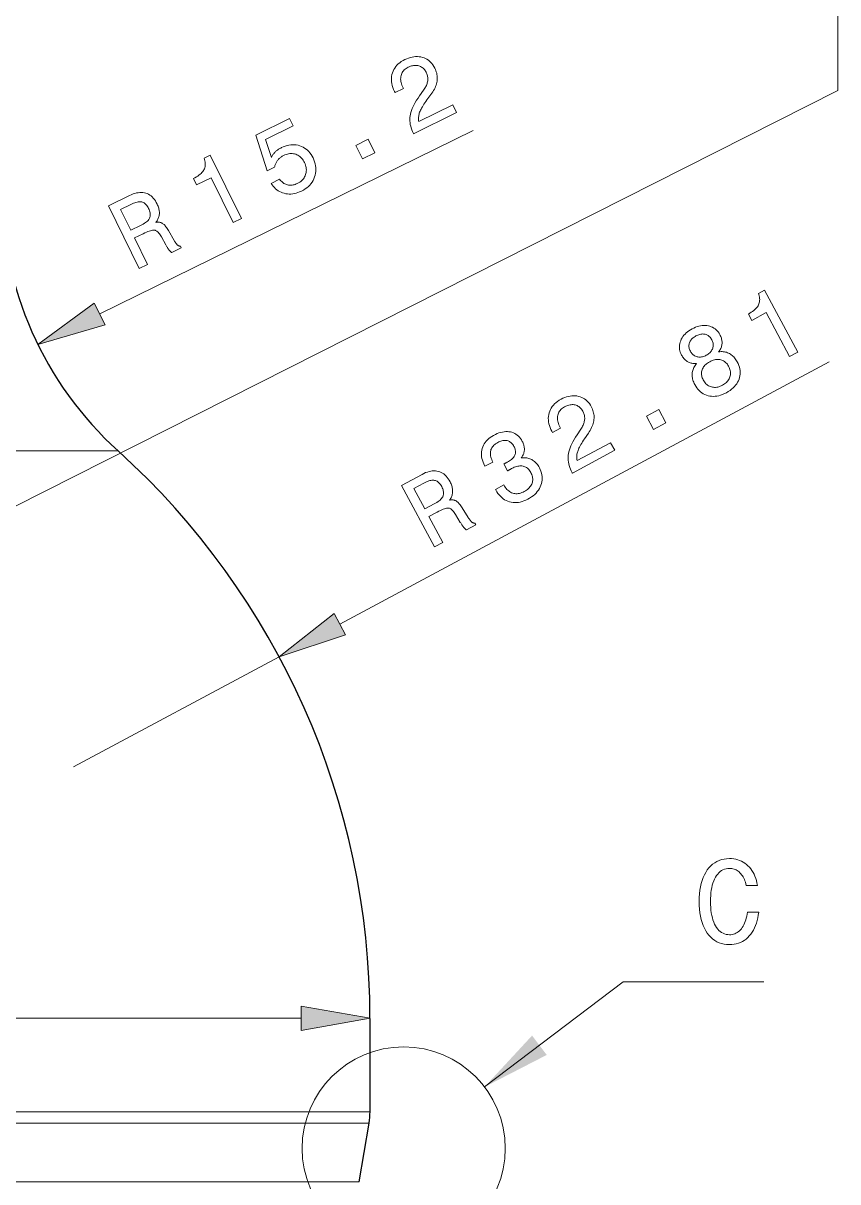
# Model space of a CAD drawing. Extents: x 0 to 594, y 0 to 521.
# Drawn here: x 148.4 to 183.33, y 270.99 to 320.66 of the extents above; entities that cross this region are included whole.
import ezdxf

# ---------------------------------------------------------------- set-up
doc = ezdxf.new("R2010")
doc.units = 0

msp = doc.modelspace()

# ---------------------------------------------------------------- linework, layer by layer
at = {"color": 7, "lineweight": 13, "ltscale": 0.446069}
msp.add_line((151.677, 308.196), (167.691, 316.064), dxfattribs=at)
at = {"color": 7, "lineweight": 13}
for p, q in [((161.976, 294.897), (182.951, 306.145)), ((149.569, 302.324), (105.065, 302.324)), ((97.222, 278.002), (160.313, 278.002)), ((159.044, 273.996), (94.268, 273.996)), ((159.008, 273.503), (94.308, 273.503)), ((158.641, 270.988), (94.727, 270.988))]:
    msp.add_line(p, q, dxfattribs=at)
at = {"color": 7, "lineweight": 13, "ltscale": 0.07254}
msp.add_line((152.47, 302.324), (149.569, 302.324), dxfattribs=at)
at = {"color": 7, "lineweight": 13, "ltscale": 0.25}
msp.add_line((150.56, 288.775), (159.372, 293.501), dxfattribs=at)
at = {"color": 7, "lineweight": 30, "ltscale": 0.1}
msp.add_line((163.268, 273.996), (163.268, 277.996), dxfattribs=at)
at = {"color": 7, "lineweight": 13, "ltscale": 0.105585}
msp.add_line((163.268, 273.996), (159.044, 273.996), dxfattribs=at)
at = {"color": 7, "lineweight": 13, "ltscale": 0.10546}
msp.add_line((163.227, 273.503), (159.008, 273.503), dxfattribs=at)
at = {"color": 7, "lineweight": 30, "ltscale": 0.063738}
msp.add_line((162.808, 270.988), (163.227, 273.503), dxfattribs=at)
at = {"color": 7, "lineweight": 13, "ltscale": 0.104179}
msp.add_line((162.808, 270.988), (158.641, 270.988), dxfattribs=at)
at = {"color": 7, "lineweight": 13}
for points in [[(136.237, 293.984), (183.328, 317.772), (183.328, 351.744)], [(168.18, 275.057), (174.118, 279.568), (180.15, 279.568)]]:
    msp.add_lwpolyline(points, dxfattribs=at)
for points in [[(165.135, 315.923), (165.129, 315.934), (165.093, 316.013), (165.061, 316.092), (165.034, 316.17), (165.013, 316.247), (164.996, 316.323), (164.984, 316.398), (164.977, 316.473), (164.976, 316.547), (164.979, 316.62), (164.987, 316.692), (165.001, 316.765), (165.021, 316.841), (165.047, 316.92), (165.078, 317.002), (165.116, 317.086), (165.16, 317.174), (165.21, 317.264), (165.266, 317.357), (165.328, 317.453), (165.396, 317.552), (165.564, 317.789), (165.593, 317.832), (165.619, 317.873), (165.643, 317.915), (165.665, 317.955), (165.684, 317.995), (165.7, 318.035), (165.714, 318.074), (165.726, 318.112), (165.735, 318.15), (165.741, 318.188), (165.746, 318.225), (165.747, 318.262), (165.747, 318.299), (165.744, 318.336), (165.738, 318.374), (165.73, 318.411), (165.72, 318.448), (165.708, 318.486), (165.693, 318.523), (165.676, 318.561), (165.654, 318.602), (165.629, 318.64), (165.603, 318.675), (165.575, 318.707), (165.544, 318.736), (165.511, 318.762), (165.477, 318.784), (165.44, 318.804), (165.401, 318.82), (165.359, 318.834), (165.317, 318.844), (165.273, 318.85), (165.229, 318.853), (165.185, 318.853), (165.139, 318.848), (165.093, 318.84), (165.047, 318.829), (164.999, 318.814), (164.951, 318.795), (164.902, 318.772), (164.855, 318.747), (164.812, 318.72), (164.772, 318.69), (164.736, 318.658), (164.704, 318.624), (164.676, 318.587), (164.651, 318.548), (164.63, 318.506), (164.613, 318.463), (164.599, 318.417), (164.589, 318.369), (164.583, 318.32), (164.582, 318.27), (164.584, 318.219), (164.59, 318.167), (164.601, 318.114), (164.615, 318.059), (164.634, 318.004), (164.656, 317.947), (164.683, 317.89), (164.699, 317.857), (164.347, 317.685), (164.32, 317.739), (164.281, 317.824), (164.249, 317.907), (164.224, 317.99), (164.205, 318.071), (164.193, 318.151), (164.187, 318.229), (164.188, 318.307), (164.196, 318.384), (164.21, 318.459), (164.231, 318.533), (164.257, 318.605), (164.29, 318.674), (164.329, 318.739), (164.374, 318.801), (164.424, 318.86), (164.48, 318.915), (164.543, 318.967), (164.611, 319.016), (164.685, 319.062), (164.765, 319.104), (164.844, 319.14), (164.922, 319.171), (164.999, 319.195), (165.076, 319.213), (165.151, 319.226), (165.226, 319.232), (165.3, 319.233), (165.373, 319.227), (165.445, 319.216), (165.516, 319.199), (165.585, 319.176), (165.65, 319.148), (165.712, 319.115), (165.771, 319.077), (165.826, 319.033), (165.877, 318.984), (165.925, 318.931), (165.969, 318.872), (166.009, 318.807), (166.046, 318.738), (166.072, 318.683), (166.094, 318.627), (166.112, 318.571), (166.127, 318.515), (166.139, 318.46), (166.147, 318.404), (166.151, 318.348), (166.151, 318.292), (166.149, 318.236), (166.142, 318.18), (166.132, 318.124), (166.119, 318.068), (166.101, 318.011), (166.081, 317.954), (166.056, 317.896), (166.028, 317.838), (165.997, 317.78), (165.962, 317.721), (165.923, 317.662), (165.881, 317.602), (165.711, 317.375), (165.664, 317.311), (165.621, 317.249), (165.581, 317.19), (165.545, 317.133), (165.512, 317.078), (165.482, 317.026), (165.455, 316.977), (165.432, 316.929), (165.412, 316.885), (165.396, 316.842), (165.382, 316.801), (165.371, 316.761), (165.362, 316.72), (165.355, 316.68), (165.35, 316.641), (165.347, 316.601), (165.347, 316.562), (165.349, 316.523), (165.353, 316.484), (165.359, 316.446), (166.82, 317.164), (166.984, 316.831)], [(159.034, 313.796), (159.394, 313.973), (159.421, 313.936), (159.45, 313.901), (159.481, 313.87), (159.512, 313.841), (159.545, 313.815), (159.58, 313.793), (159.615, 313.773), (159.652, 313.756), (159.69, 313.742), (159.73, 313.731), (159.77, 313.723), (159.811, 313.718), (159.852, 313.716), (159.894, 313.717), (159.936, 313.722), (159.979, 313.729), (160.021, 313.74), (160.065, 313.754), (160.108, 313.771), (160.152, 313.791), (160.205, 313.819), (160.253, 313.849), (160.298, 313.881), (160.339, 313.916), (160.376, 313.952), (160.41, 313.991), (160.44, 314.033), (160.466, 314.076), (160.488, 314.122), (160.507, 314.17), (160.521, 314.219), (160.532, 314.269), (160.537, 314.319), (160.539, 314.37), (160.536, 314.421), (160.529, 314.473), (160.518, 314.525), (160.503, 314.577), (160.483, 314.631), (160.458, 314.684), (160.43, 314.737), (160.4, 314.786), (160.368, 314.831), (160.333, 314.873), (160.297, 314.91), (160.258, 314.944), (160.217, 314.974), (160.174, 315), (160.128, 315.023), (160.081, 315.041), (160.032, 315.056), (159.983, 315.066), (159.932, 315.071), (159.882, 315.073), (159.83, 315.07), (159.778, 315.062), (159.726, 315.05), (159.672, 315.034), (159.618, 315.014), (159.564, 314.989), (159.533, 314.973), (159.503, 314.956), (159.475, 314.938), (159.448, 314.92), (159.421, 314.9), (159.396, 314.879), (159.372, 314.857), (159.35, 314.834), (159.328, 314.811), (159.308, 314.786), (159.289, 314.76), (159.271, 314.734), (159.254, 314.706), (159.239, 314.678), (159.225, 314.649), (159.212, 314.619), (159.2, 314.588), (159.19, 314.556), (159.181, 314.523), (159.173, 314.489), (158.864, 314.338), (158.375, 315.869), (159.813, 316.575), (159.97, 316.257), (158.791, 315.678), (159.039, 314.9), (159.05, 314.927), (159.063, 314.952), (159.077, 314.978), (159.092, 315.003), (159.107, 315.027), (159.124, 315.051), (159.142, 315.074), (159.162, 315.097), (159.182, 315.12), (159.203, 315.142), (159.226, 315.164), (159.249, 315.184), (159.273, 315.204), (159.298, 315.224), (159.324, 315.243), (159.351, 315.261), (159.379, 315.279), (159.408, 315.296), (159.438, 315.312), (159.468, 315.327), (159.551, 315.365), (159.632, 315.396), (159.713, 315.42), (159.793, 315.438), (159.872, 315.45), (159.951, 315.454), (160.028, 315.453), (160.105, 315.445), (160.181, 315.43), (160.256, 315.409), (160.329, 315.382), (160.398, 315.349), (160.464, 315.311), (160.526, 315.267), (160.585, 315.218), (160.64, 315.163), (160.692, 315.103), (160.74, 315.037), (160.785, 314.965), (160.826, 314.888), (160.864, 314.803), (160.895, 314.72), (160.919, 314.636), (160.937, 314.554), (160.947, 314.471), (160.951, 314.39), (160.947, 314.309), (160.937, 314.229), (160.92, 314.149), (160.895, 314.07), (160.865, 313.992), (160.828, 313.919), (160.786, 313.849), (160.738, 313.783), (160.684, 313.721), (160.624, 313.662), (160.559, 313.607), (160.488, 313.556), (160.41, 313.508), (160.327, 313.464), (160.252, 313.429), (160.176, 313.4), (160.101, 313.377), (160.027, 313.359), (159.953, 313.347), (159.88, 313.34), (159.807, 313.339), (159.734, 313.343), (159.662, 313.353), (159.591, 313.369), (159.521, 313.389), (159.455, 313.415), (159.391, 313.446), (159.331, 313.481), (159.274, 313.521), (159.219, 313.567), (159.168, 313.617), (159.121, 313.672), (159.076, 313.732)], [(162.942, 314.845), (162.658, 315.422), (163.194, 315.685), (163.477, 315.108)], [(157.4, 312.122), (156.459, 314.037), (155.831, 313.728), (155.696, 314.002), (155.762, 314.038), (155.824, 314.074), (155.881, 314.111), (155.933, 314.148), (155.981, 314.185), (156.024, 314.224), (156.062, 314.263), (156.095, 314.302), (156.124, 314.342), (156.148, 314.383), (156.168, 314.425), (156.183, 314.468), (156.194, 314.513), (156.202, 314.56), (156.205, 314.608), (156.203, 314.658), (156.198, 314.71), (156.189, 314.763), (156.175, 314.818), (156.157, 314.875), (156.421, 315.004), (157.752, 312.295)], [(153.375, 310.144), (152.054, 312.833), (152.952, 313.274), (153.031, 313.311), (153.108, 313.341), (153.182, 313.366), (153.255, 313.384), (153.326, 313.397), (153.396, 313.405), (153.463, 313.406), (153.529, 313.402), (153.592, 313.392), (153.654, 313.376), (153.714, 313.355), (153.771, 313.327), (153.826, 313.295), (153.878, 313.256), (153.928, 313.212), (153.976, 313.163), (154.021, 313.107), (154.064, 313.046), (154.104, 312.98), (154.142, 312.908), (154.163, 312.864), (154.181, 312.82), (154.197, 312.777), (154.21, 312.735), (154.22, 312.692), (154.229, 312.651), (154.234, 312.61), (154.238, 312.569), (154.238, 312.529), (154.237, 312.489), (154.233, 312.45), (154.226, 312.411), (154.217, 312.373), (154.206, 312.336), (154.192, 312.299), (154.176, 312.263), (154.157, 312.227), (154.136, 312.192), (154.112, 312.158), (154.086, 312.124), (154.12, 312.128), (154.152, 312.131), (154.183, 312.132), (154.213, 312.13), (154.242, 312.127), (154.27, 312.122), (154.296, 312.115), (154.322, 312.106), (154.346, 312.096), (154.369, 312.083), (154.392, 312.068), (154.415, 312.049), (154.439, 312.027), (154.464, 312.001), (154.489, 311.972), (154.515, 311.939), (154.541, 311.903), (154.567, 311.864), (154.594, 311.821), (154.622, 311.774), (154.865, 311.351), (154.881, 311.324), (154.896, 311.299), (154.911, 311.276), (154.925, 311.255), (154.939, 311.235), (154.953, 311.216), (154.966, 311.2), (154.979, 311.185), (154.991, 311.172), (155.003, 311.16), (155.015, 311.15), (155.028, 311.141), (155.04, 311.133), (155.053, 311.125), (155.066, 311.119), (155.079, 311.114), (155.093, 311.109), (155.107, 311.105), (155.121, 311.103), (155.136, 311.101), (155.172, 311.027), (154.765, 310.827), (154.756, 310.834), (154.746, 310.841), (154.736, 310.85), (154.725, 310.859), (154.715, 310.87), (154.704, 310.881), (154.693, 310.894), (154.681, 310.907), (154.67, 310.921), (154.658, 310.937), (154.646, 310.953), (154.633, 310.971), (154.62, 310.99), (154.606, 311.01), (154.592, 311.031), (154.578, 311.054), (154.563, 311.078), (154.548, 311.104), (154.532, 311.13), (154.516, 311.158), (154.326, 311.497), (154.297, 311.546), (154.269, 311.59), (154.24, 311.63), (154.213, 311.666), (154.185, 311.697), (154.157, 311.724), (154.13, 311.746), (154.103, 311.764), (154.076, 311.777), (154.05, 311.786), (154.021, 311.791), (153.988, 311.791), (153.949, 311.787), (153.906, 311.779), (153.858, 311.766), (153.805, 311.749), (153.747, 311.728), (153.685, 311.702), (153.617, 311.672), (153.545, 311.637), (153.176, 311.456), (153.734, 310.321)], [(153.014, 312.896), (152.575, 312.68), (153.015, 311.785), (153.429, 311.989), (153.49, 312.02), (153.546, 312.051), (153.597, 312.083), (153.643, 312.115), (153.684, 312.147), (153.721, 312.179), (153.753, 312.211), (153.78, 312.244), (153.802, 312.277), (153.819, 312.31), (153.832, 312.343), (153.84, 312.379), (153.846, 312.416), (153.847, 312.454), (153.844, 312.494), (153.838, 312.536), (153.828, 312.579), (153.813, 312.623), (153.795, 312.669), (153.773, 312.717), (153.749, 312.763), (153.724, 312.805), (153.698, 312.843), (153.671, 312.877), (153.642, 312.907), (153.613, 312.933), (153.582, 312.955), (153.55, 312.973), (153.517, 312.988), (153.483, 312.998), (153.447, 313.005), (153.408, 313.008), (153.368, 313.007), (153.324, 313.002), (153.279, 312.994), (153.231, 312.982), (153.18, 312.966), (153.127, 312.946), (153.072, 312.923)], [(181.26, 306.374), (180.252, 308.254), (179.635, 307.923), (179.491, 308.193), (179.556, 308.23), (179.616, 308.268), (179.672, 308.307), (179.722, 308.346), (179.769, 308.386), (179.81, 308.425), (179.847, 308.466), (179.879, 308.506), (179.906, 308.547), (179.929, 308.589), (179.947, 308.631), (179.961, 308.675), (179.97, 308.721), (179.976, 308.768), (179.977, 308.816), (179.974, 308.866), (179.967, 308.918), (179.956, 308.971), (179.94, 309.025), (179.921, 309.081), (180.179, 309.22), (181.606, 306.559)], [(151.447, 308.663), (149.025, 306.893), (151.907, 307.728)], [(177.274, 306.068), (177.231, 306.066), (177.189, 306.067), (177.148, 306.069), (177.109, 306.074), (177.07, 306.081), (177.033, 306.089), (176.997, 306.1), (176.962, 306.113), (176.928, 306.128), (176.895, 306.145), (176.863, 306.164), (176.833, 306.186), (176.803, 306.209), (176.775, 306.235), (176.747, 306.263), (176.721, 306.293), (176.696, 306.326), (176.671, 306.36), (176.648, 306.397), (176.626, 306.436), (176.597, 306.497), (176.573, 306.558), (176.555, 306.619), (176.543, 306.68), (176.536, 306.741), (176.535, 306.803), (176.54, 306.865), (176.551, 306.926), (176.568, 306.989), (176.59, 307.051), (176.617, 307.112), (176.65, 307.171), (176.687, 307.227), (176.729, 307.282), (176.776, 307.333), (176.827, 307.383), (176.884, 307.43), (176.945, 307.475), (177.011, 307.518), (177.082, 307.559), (177.155, 307.595), (177.227, 307.627), (177.299, 307.653), (177.37, 307.674), (177.44, 307.689), (177.509, 307.7), (177.577, 307.705), (177.645, 307.704), (177.711, 307.698), (177.777, 307.687), (177.841, 307.671), (177.901, 307.651), (177.959, 307.625), (178.013, 307.595), (178.063, 307.56), (178.111, 307.521), (178.155, 307.477), (178.195, 307.428), (178.233, 307.374), (178.267, 307.316), (178.287, 307.276), (178.305, 307.236), (178.321, 307.196), (178.334, 307.157), (178.345, 307.118), (178.354, 307.08), (178.36, 307.042), (178.364, 307.004), (178.365, 306.967), (178.364, 306.93), (178.36, 306.894), (178.354, 306.857), (178.346, 306.821), (178.335, 306.785), (178.321, 306.75), (178.305, 306.714), (178.287, 306.679), (178.266, 306.644), (178.243, 306.609), (178.217, 306.574), (178.269, 306.58), (178.319, 306.582), (178.369, 306.582), (178.417, 306.579), (178.464, 306.573), (178.509, 306.564), (178.554, 306.552), (178.597, 306.537), (178.639, 306.52), (178.68, 306.499), (178.719, 306.476), (178.757, 306.45), (178.794, 306.421), (178.83, 306.39), (178.864, 306.356), (178.896, 306.319), (178.927, 306.279), (178.957, 306.237), (178.986, 306.192), (179.013, 306.144), (179.05, 306.068), (179.081, 305.993), (179.105, 305.918), (179.123, 305.843), (179.135, 305.769), (179.139, 305.695), (179.137, 305.622), (179.129, 305.549), (179.114, 305.477), (179.092, 305.405), (179.064, 305.334), (179.031, 305.267), (178.991, 305.202), (178.946, 305.139), (178.894, 305.08), (178.837, 305.023), (178.774, 304.969), (178.705, 304.917), (178.63, 304.868), (178.549, 304.822), (178.466, 304.78), (178.384, 304.745), (178.303, 304.716), (178.223, 304.694), (178.144, 304.678), (178.066, 304.668), (177.989, 304.665), (177.913, 304.668), (177.839, 304.677), (177.765, 304.693), (177.693, 304.715), (177.624, 304.742), (177.559, 304.776), (177.497, 304.815), (177.439, 304.859), (177.383, 304.91), (177.331, 304.966), (177.282, 305.028), (177.236, 305.096), (177.194, 305.169), (177.169, 305.218), (177.147, 305.266), (177.128, 305.315), (177.113, 305.362), (177.1, 305.41), (177.09, 305.457), (177.084, 305.504), (177.08, 305.55), (177.079, 305.597), (177.082, 305.642), (177.087, 305.688), (177.096, 305.733), (177.108, 305.777), (177.122, 305.82), (177.14, 305.863), (177.16, 305.905), (177.184, 305.947), (177.211, 305.988), (177.241, 306.028)], [(177.005, 306.601), (177.026, 306.564), (177.049, 306.531), (177.073, 306.5), (177.1, 306.472), (177.128, 306.447), (177.157, 306.424), (177.189, 306.405), (177.222, 306.388), (177.257, 306.374), (177.293, 306.363), (177.331, 306.355), (177.369, 306.351), (177.408, 306.349), (177.446, 306.351), (177.486, 306.355), (177.526, 306.363), (177.566, 306.375), (177.606, 306.389), (177.647, 306.406), (177.689, 306.427), (177.729, 306.45), (177.767, 306.475), (177.801, 306.501), (177.833, 306.528), (177.862, 306.557), (177.888, 306.587), (177.911, 306.619), (177.931, 306.652), (177.948, 306.686), (177.962, 306.722), (177.973, 306.759), (177.981, 306.795), (177.986, 306.832), (177.987, 306.869), (177.985, 306.906), (177.979, 306.944), (177.97, 306.981), (177.958, 307.019), (177.943, 307.056), (177.924, 307.094), (177.903, 307.131), (177.88, 307.164), (177.856, 307.195), (177.83, 307.222), (177.803, 307.247), (177.774, 307.269), (177.743, 307.288), (177.711, 307.304), (177.677, 307.316), (177.642, 307.327), (177.605, 307.334), (177.568, 307.337), (177.53, 307.338), (177.491, 307.336), (177.452, 307.33), (177.412, 307.321), (177.371, 307.309), (177.33, 307.294), (177.288, 307.275), (177.245, 307.254), (177.204, 307.23), (177.166, 307.206), (177.13, 307.18), (177.098, 307.153), (177.069, 307.124), (177.043, 307.095), (177.019, 307.064), (176.999, 307.032), (176.982, 306.999), (176.967, 306.965), (176.956, 306.93), (176.948, 306.895), (176.944, 306.859), (176.942, 306.823), (176.944, 306.787), (176.95, 306.75), (176.959, 306.713), (176.971, 306.676), (176.986, 306.639)], [(177.556, 305.373), (177.582, 305.326), (177.611, 305.283), (177.642, 305.244), (177.674, 305.208), (177.708, 305.176), (177.744, 305.147), (177.782, 305.122), (177.821, 305.101), (177.863, 305.083), (177.906, 305.069), (177.951, 305.059), (177.996, 305.052), (178.042, 305.049), (178.088, 305.051), (178.135, 305.056), (178.182, 305.065), (178.23, 305.078), (178.279, 305.096), (178.328, 305.117), (178.378, 305.141), (178.427, 305.169), (178.472, 305.199), (178.513, 305.23), (178.551, 305.263), (178.585, 305.298), (178.616, 305.334), (178.643, 305.372), (178.666, 305.411), (178.685, 305.453), (178.701, 305.495), (178.714, 305.539), (178.722, 305.584), (178.726, 305.629), (178.726, 305.674), (178.722, 305.72), (178.714, 305.766), (178.702, 305.813), (178.686, 305.86), (178.666, 305.907), (178.643, 305.955), (178.617, 305.999), (178.591, 306.039), (178.562, 306.075), (178.531, 306.108), (178.498, 306.137), (178.464, 306.163), (178.427, 306.186), (178.389, 306.205), (178.349, 306.221), (178.307, 306.234), (178.263, 306.242), (178.219, 306.247), (178.174, 306.248), (178.128, 306.246), (178.082, 306.239), (178.034, 306.229), (177.986, 306.215), (177.937, 306.197), (177.888, 306.176), (177.837, 306.15), (177.788, 306.122), (177.743, 306.093), (177.702, 306.062), (177.663, 306.03), (177.629, 305.996), (177.598, 305.961), (177.571, 305.925), (177.547, 305.887), (177.526, 305.847), (177.51, 305.806), (177.497, 305.764), (177.488, 305.722), (177.483, 305.679), (177.481, 305.637), (177.484, 305.593), (177.49, 305.55), (177.501, 305.506), (177.515, 305.462), (177.533, 305.417)], [(171.945, 301.378), (171.939, 301.389), (171.899, 301.467), (171.865, 301.545), (171.835, 301.621), (171.811, 301.698), (171.791, 301.773), (171.777, 301.848), (171.768, 301.922), (171.763, 301.996), (171.764, 302.069), (171.77, 302.142), (171.781, 302.215), (171.798, 302.292), (171.821, 302.372), (171.85, 302.454), (171.885, 302.54), (171.925, 302.629), (171.972, 302.721), (172.025, 302.816), (172.083, 302.914), (172.148, 303.015), (172.307, 303.259), (172.334, 303.302), (172.359, 303.345), (172.382, 303.387), (172.402, 303.428), (172.42, 303.469), (172.435, 303.509), (172.447, 303.549), (172.457, 303.587), (172.465, 303.626), (172.47, 303.663), (172.473, 303.7), (172.473, 303.738), (172.471, 303.775), (172.467, 303.812), (172.46, 303.849), (172.451, 303.886), (172.44, 303.923), (172.426, 303.96), (172.41, 303.997), (172.391, 304.034), (172.368, 304.074), (172.342, 304.111), (172.315, 304.145), (172.285, 304.176), (172.253, 304.204), (172.22, 304.229), (172.184, 304.25), (172.147, 304.268), (172.107, 304.283), (172.065, 304.295), (172.022, 304.304), (171.979, 304.309), (171.935, 304.31), (171.89, 304.308), (171.845, 304.302), (171.799, 304.292), (171.753, 304.279), (171.706, 304.262), (171.659, 304.242), (171.611, 304.218), (171.565, 304.191), (171.522, 304.162), (171.484, 304.131), (171.449, 304.097), (171.418, 304.062), (171.391, 304.024), (171.368, 303.984), (171.348, 303.942), (171.332, 303.898), (171.32, 303.852), (171.312, 303.803), (171.308, 303.754), (171.308, 303.704), (171.312, 303.654), (171.321, 303.602), (171.333, 303.549), (171.349, 303.495), (171.37, 303.44), (171.394, 303.384), (171.423, 303.328), (171.44, 303.296), (171.094, 303.111), (171.065, 303.165), (171.024, 303.248), (170.989, 303.33), (170.961, 303.411), (170.939, 303.492), (170.924, 303.571), (170.916, 303.65), (170.914, 303.727), (170.919, 303.804), (170.93, 303.88), (170.948, 303.954), (170.972, 304.027), (171.003, 304.097), (171.039, 304.164), (171.081, 304.227), (171.13, 304.288), (171.184, 304.345), (171.245, 304.4), (171.311, 304.451), (171.383, 304.499), (171.462, 304.545), (171.539, 304.583), (171.616, 304.616), (171.693, 304.643), (171.769, 304.664), (171.844, 304.679), (171.918, 304.689), (171.992, 304.692), (172.065, 304.689), (172.137, 304.68), (172.209, 304.665), (172.279, 304.645), (172.345, 304.62), (172.408, 304.589), (172.468, 304.552), (172.524, 304.511), (172.577, 304.464), (172.627, 304.412), (172.673, 304.355), (172.716, 304.292), (172.755, 304.224), (172.783, 304.169), (172.807, 304.115), (172.827, 304.06), (172.844, 304.004), (172.858, 303.949), (172.867, 303.894), (172.874, 303.838), (172.876, 303.782), (172.875, 303.726), (172.871, 303.67), (172.863, 303.614), (172.851, 303.557), (172.836, 303.499), (172.817, 303.441), (172.795, 303.383), (172.769, 303.324), (172.74, 303.264), (172.707, 303.204), (172.671, 303.144), (172.631, 303.083), (172.468, 302.85), (172.424, 302.784), (172.383, 302.721), (172.346, 302.66), (172.311, 302.602), (172.28, 302.546), (172.252, 302.493), (172.227, 302.443), (172.206, 302.395), (172.188, 302.349), (172.173, 302.306), (172.161, 302.265), (172.151, 302.224), (172.143, 302.183), (172.137, 302.143), (172.134, 302.103), (172.133, 302.064), (172.134, 302.024), (172.137, 301.986), (172.142, 301.947), (172.15, 301.909), (173.584, 302.678), (173.76, 302.351)], [(175.428, 303.246), (175.124, 303.813), (175.65, 304.095), (175.954, 303.528)], [(168.65, 300.678), (169.001, 300.866), (169.033, 300.813), (169.066, 300.764), (169.101, 300.719), (169.137, 300.678), (169.175, 300.641), (169.214, 300.608), (169.255, 300.579), (169.297, 300.554), (169.341, 300.533), (169.386, 300.517), (169.433, 300.504), (169.48, 300.496), (169.527, 300.492), (169.576, 300.492), (169.625, 300.497), (169.675, 300.506), (169.726, 300.519), (169.777, 300.537), (169.829, 300.559), (169.882, 300.585), (169.932, 300.614), (169.979, 300.644), (170.021, 300.676), (170.06, 300.709), (170.096, 300.745), (170.127, 300.781), (170.155, 300.82), (170.18, 300.859), (170.2, 300.901), (170.217, 300.944), (170.23, 300.988), (170.239, 301.033), (170.243, 301.078), (170.244, 301.124), (170.24, 301.17), (170.233, 301.216), (170.221, 301.263), (170.205, 301.311), (170.185, 301.359), (170.161, 301.407), (170.136, 301.449), (170.11, 301.488), (170.081, 301.524), (170.051, 301.556), (170.019, 301.584), (169.985, 301.609), (169.948, 301.63), (169.91, 301.648), (169.87, 301.662), (169.829, 301.672), (169.785, 301.679), (169.741, 301.683), (169.695, 301.682), (169.649, 301.678), (169.601, 301.67), (169.553, 301.658), (169.503, 301.642), (169.452, 301.623), (169.4, 301.6), (169.347, 301.573), (169.34, 301.569), (169.332, 301.565), (169.325, 301.561), (169.317, 301.557), (169.309, 301.552), (169.302, 301.548), (169.294, 301.544), (169.286, 301.539), (169.278, 301.534), (169.27, 301.53), (169.262, 301.525), (169.253, 301.519), (169.244, 301.514), (169.234, 301.508), (169.224, 301.502), (169.213, 301.495), (169.202, 301.489), (169.19, 301.481), (169.178, 301.474), (169.165, 301.466), (169.005, 301.765), (169.013, 301.769), (169.021, 301.773), (169.03, 301.777), (169.038, 301.781), (169.046, 301.785), (169.054, 301.789), (169.061, 301.793), (169.069, 301.797), (169.077, 301.801), (169.084, 301.804), (169.092, 301.808), (169.099, 301.812), (169.106, 301.816), (169.114, 301.819), (169.121, 301.823), (169.127, 301.826), (169.134, 301.83), (169.141, 301.833), (169.147, 301.837), (169.154, 301.84), (169.203, 301.868), (169.249, 301.897), (169.291, 301.926), (169.329, 301.955), (169.363, 301.985), (169.394, 302.016), (169.421, 302.048), (169.444, 302.08), (169.464, 302.112), (169.479, 302.145), (169.491, 302.179), (169.5, 302.214), (169.505, 302.25), (169.506, 302.286), (169.503, 302.323), (169.497, 302.361), (169.488, 302.4), (169.474, 302.439), (169.457, 302.48), (169.437, 302.521), (169.415, 302.56), (169.391, 302.595), (169.366, 302.627), (169.34, 302.656), (169.312, 302.682), (169.283, 302.705), (169.252, 302.725), (169.22, 302.741), (169.187, 302.755), (169.152, 302.765), (169.116, 302.772), (169.079, 302.776), (169.041, 302.776), (169.002, 302.774), (168.962, 302.768), (168.922, 302.758), (168.88, 302.746), (168.837, 302.73), (168.794, 302.711), (168.749, 302.688), (168.701, 302.66), (168.656, 302.631), (168.616, 302.6), (168.579, 302.567), (168.546, 302.533), (168.518, 302.497), (168.493, 302.46), (168.472, 302.421), (168.455, 302.381), (168.442, 302.339), (168.434, 302.296), (168.429, 302.251), (168.428, 302.206), (168.431, 302.158), (168.439, 302.11), (168.45, 302.06), (168.466, 302.009), (168.485, 301.957), (168.509, 301.904), (168.537, 301.849), (168.198, 301.668), (168.184, 301.694), (168.146, 301.771), (168.114, 301.848), (168.087, 301.923), (168.068, 301.999), (168.054, 302.073), (168.046, 302.146), (168.045, 302.219), (168.05, 302.291), (168.061, 302.363), (168.078, 302.434), (168.102, 302.502), (168.131, 302.568), (168.165, 302.631), (168.205, 302.691), (168.251, 302.748), (168.302, 302.803), (168.359, 302.854), (168.421, 302.902), (168.49, 302.948), (168.563, 302.99), (168.644, 303.031), (168.722, 303.066), (168.799, 303.095), (168.874, 303.118), (168.948, 303.136), (169.02, 303.148), (169.09, 303.155), (169.159, 303.155), (169.226, 303.15), (169.292, 303.139), (169.355, 303.123), (169.416, 303.101), (169.473, 303.074), (169.528, 303.042), (169.58, 303.004), (169.629, 302.961), (169.675, 302.913), (169.718, 302.859), (169.758, 302.8), (169.796, 302.735), (169.815, 302.697), (169.832, 302.659), (169.847, 302.621), (169.86, 302.584), (169.87, 302.546), (169.878, 302.509), (169.883, 302.472), (169.887, 302.435), (169.888, 302.399), (169.887, 302.363), (169.883, 302.327), (169.877, 302.291), (169.869, 302.256), (169.859, 302.221), (169.846, 302.187), (169.831, 302.153), (169.813, 302.12), (169.794, 302.087), (169.772, 302.054), (169.747, 302.022), (169.798, 302.028), (169.847, 302.031), (169.896, 302.031), (169.943, 302.029), (169.989, 302.023), (170.034, 302.015), (170.078, 302.004), (170.12, 301.99), (170.162, 301.973), (170.202, 301.953), (170.241, 301.93), (170.279, 301.905), (170.315, 301.877), (170.35, 301.846), (170.384, 301.813), (170.416, 301.777), (170.447, 301.738), (170.476, 301.696), (170.504, 301.652), (170.531, 301.605), (170.568, 301.529), (170.599, 301.453), (170.623, 301.378), (170.64, 301.302), (170.65, 301.227), (170.653, 301.152), (170.65, 301.077), (170.64, 301.003), (170.622, 300.929), (170.599, 300.855), (170.568, 300.782), (170.532, 300.712), (170.49, 300.645), (170.442, 300.581), (170.388, 300.519), (170.329, 300.461), (170.263, 300.405), (170.192, 300.352), (170.114, 300.301), (170.031, 300.253), (169.95, 300.213), (169.869, 300.179), (169.789, 300.152), (169.71, 300.131), (169.631, 300.116), (169.554, 300.109), (169.477, 300.108), (169.401, 300.113), (169.325, 300.125), (169.25, 300.143), (169.178, 300.168), (169.108, 300.199), (169.041, 300.235), (168.978, 300.277), (168.918, 300.325), (168.861, 300.379), (168.807, 300.438), (168.756, 300.504), (168.709, 300.575), (168.664, 300.652)], [(166.034, 298.208), (164.618, 300.848), (165.501, 301.321), (165.578, 301.36), (165.653, 301.393), (165.727, 301.421), (165.8, 301.442), (165.87, 301.458), (165.939, 301.467), (166.006, 301.471), (166.072, 301.469), (166.136, 301.462), (166.198, 301.448), (166.259, 301.429), (166.317, 301.404), (166.373, 301.373), (166.427, 301.336), (166.478, 301.294), (166.528, 301.246), (166.575, 301.192), (166.62, 301.133), (166.663, 301.068), (166.703, 300.997), (166.725, 300.954), (166.745, 300.911), (166.762, 300.869), (166.777, 300.827), (166.789, 300.785), (166.798, 300.744), (166.806, 300.703), (166.81, 300.662), (166.812, 300.622), (166.812, 300.582), (166.809, 300.543), (166.804, 300.504), (166.797, 300.466), (166.787, 300.428), (166.774, 300.391), (166.759, 300.354), (166.742, 300.318), (166.722, 300.282), (166.699, 300.247), (166.675, 300.212), (166.708, 300.217), (166.74, 300.221), (166.771, 300.223), (166.801, 300.223), (166.83, 300.221), (166.858, 300.217), (166.885, 300.211), (166.911, 300.203), (166.935, 300.193), (166.959, 300.181), (166.982, 300.167), (167.006, 300.149), (167.031, 300.128), (167.057, 300.103), (167.083, 300.074), (167.109, 300.043), (167.137, 300.008), (167.165, 299.969), (167.193, 299.927), (167.223, 299.881), (167.481, 299.467), (167.497, 299.441), (167.513, 299.417), (167.529, 299.394), (167.544, 299.373), (167.559, 299.354), (167.573, 299.336), (167.587, 299.32), (167.6, 299.305), (167.613, 299.293), (167.626, 299.282), (167.638, 299.272), (167.65, 299.263), (167.663, 299.255), (167.676, 299.248), (167.69, 299.242), (167.703, 299.238), (167.717, 299.233), (167.731, 299.23), (167.746, 299.228), (167.76, 299.227), (167.799, 299.155), (167.4, 298.94), (167.39, 298.947), (167.379, 298.954), (167.369, 298.962), (167.358, 298.971), (167.347, 298.981), (167.336, 298.992), (167.324, 299.004), (167.313, 299.017), (167.3, 299.031), (167.288, 299.046), (167.275, 299.062), (167.262, 299.079), (167.248, 299.097), (167.234, 299.117), (167.219, 299.138), (167.204, 299.16), (167.189, 299.184), (167.172, 299.209), (167.156, 299.235), (167.139, 299.262), (166.937, 299.594), (166.906, 299.642), (166.876, 299.685), (166.846, 299.724), (166.817, 299.759), (166.788, 299.789), (166.76, 299.815), (166.732, 299.836), (166.704, 299.853), (166.677, 299.865), (166.65, 299.873), (166.621, 299.877), (166.588, 299.876), (166.55, 299.871), (166.507, 299.861), (166.459, 299.846), (166.407, 299.827), (166.35, 299.804), (166.289, 299.776), (166.222, 299.743), (166.152, 299.706), (165.789, 299.512), (166.387, 298.397)], [(165.576, 300.945), (165.145, 300.714), (165.616, 299.835), (166.023, 300.054), (166.082, 300.087), (166.137, 300.12), (166.187, 300.154), (166.232, 300.187), (166.272, 300.22), (166.308, 300.254), (166.338, 300.287), (166.364, 300.321), (166.385, 300.354), (166.401, 300.388), (166.412, 300.422), (166.42, 300.458), (166.424, 300.495), (166.424, 300.533), (166.42, 300.573), (166.412, 300.615), (166.4, 300.657), (166.384, 300.701), (166.365, 300.747), (166.341, 300.794), (166.315, 300.839), (166.289, 300.879), (166.261, 300.916), (166.233, 300.949), (166.203, 300.978), (166.173, 301.003), (166.141, 301.025), (166.109, 301.042), (166.075, 301.055), (166.04, 301.064), (166.004, 301.07), (165.966, 301.071), (165.925, 301.069), (165.882, 301.063), (165.837, 301.053), (165.789, 301.039), (165.739, 301.021), (165.687, 301), (165.632, 300.975)], [(161.73, 295.356), (159.372, 293.501), (162.222, 294.438)], [(179.449, 282.554), (179.934, 282.554), (179.918, 282.427), (179.897, 282.305), (179.87, 282.189), (179.838, 282.078), (179.801, 281.973), (179.758, 281.873), (179.71, 281.779), (179.656, 281.691), (179.597, 281.608), (179.533, 281.531), (179.464, 281.461), (179.392, 281.398), (179.316, 281.342), (179.236, 281.294), (179.152, 281.253), (179.065, 281.219), (178.974, 281.193), (178.88, 281.175), (178.782, 281.164), (178.68, 281.16), (178.561, 281.165), (178.448, 281.179), (178.34, 281.204), (178.237, 281.238), (178.14, 281.283), (178.047, 281.336), (177.96, 281.4), (177.878, 281.474), (177.802, 281.557), (177.73, 281.651), (177.665, 281.752), (177.606, 281.862), (177.555, 281.978), (177.51, 282.103), (177.472, 282.234), (177.441, 282.374), (177.417, 282.52), (177.4, 282.674), (177.389, 282.836), (177.386, 283.005), (177.389, 283.174), (177.4, 283.336), (177.417, 283.49), (177.441, 283.637), (177.472, 283.776), (177.51, 283.908), (177.555, 284.032), (177.606, 284.148), (177.665, 284.257), (177.73, 284.359), (177.802, 284.451), (177.878, 284.534), (177.96, 284.608), (178.047, 284.671), (178.14, 284.725), (178.237, 284.769), (178.34, 284.803), (178.448, 284.827), (178.561, 284.842), (178.68, 284.847), (178.773, 284.844), (178.862, 284.834), (178.949, 284.819), (179.033, 284.797), (179.114, 284.77), (179.192, 284.736), (179.267, 284.696), (179.339, 284.649), (179.408, 284.597), (179.474, 284.538), (179.536, 284.474), (179.593, 284.406), (179.646, 284.333), (179.693, 284.256), (179.736, 284.174), (179.774, 284.088), (179.807, 283.997), (179.835, 283.902), (179.859, 283.802), (179.877, 283.698), (179.4, 283.698), (179.383, 283.766), (179.364, 283.831), (179.343, 283.892), (179.32, 283.951), (179.294, 284.006), (179.266, 284.059), (179.236, 284.108), (179.203, 284.154), (179.169, 284.197), (179.132, 284.237), (179.094, 284.273), (179.053, 284.306), (179.012, 284.335), (178.969, 284.36), (178.924, 284.381), (178.878, 284.398), (178.831, 284.411), (178.782, 284.421), (178.731, 284.427), (178.68, 284.429), (178.606, 284.425), (178.535, 284.413), (178.468, 284.395), (178.404, 284.368), (178.343, 284.334), (178.285, 284.292), (178.23, 284.243), (178.179, 284.186), (178.131, 284.122), (178.086, 284.05), (178.044, 283.971), (178.007, 283.887), (177.975, 283.797), (177.946, 283.701), (177.922, 283.599), (177.903, 283.492), (177.888, 283.379), (177.877, 283.26), (177.87, 283.135), (177.868, 283.005), (177.87, 282.875), (177.877, 282.751), (177.888, 282.633), (177.903, 282.52), (177.923, 282.413), (177.947, 282.312), (177.975, 282.216), (178.008, 282.126), (178.045, 282.042), (178.087, 281.963), (178.132, 281.891), (178.181, 281.826), (178.232, 281.769), (178.287, 281.72), (178.344, 281.678), (178.405, 281.644), (178.469, 281.617), (178.536, 281.598), (178.606, 281.587), (178.68, 281.583), (178.74, 281.585), (178.798, 281.593), (178.855, 281.606), (178.909, 281.624), (178.961, 281.647), (179.011, 281.675), (179.059, 281.709), (179.105, 281.747), (179.149, 281.791), (179.191, 281.84), (179.231, 281.893), (179.267, 281.951), (179.3, 282.012), (179.331, 282.078), (179.358, 282.147), (179.382, 282.221), (179.403, 282.298), (179.422, 282.379), (179.437, 282.465)], [(160.313, 277.481), (163.268, 278.002), (160.313, 278.523)]]:
    msp.add_lwpolyline(points, close=True, dxfattribs=at)
msp.add_circle((164.712, 272.422), 4.355, dxfattribs=at)
at = {"color": 7, "lineweight": 30}
for centre, radius, start, end in [((162.668, 313.596), 15.2, 180, 227.8651), ((130.461, 277.996), 32.806, 0, 47.8652), ((160.268, 273.996), 3, 350.5503, 360)]:
    msp.add_arc(centre, radius, start, end, dxfattribs=at)
at = {"color": 7, "lineweight": 13}
for points in [[(151.447, 308.663), (149.025, 306.893), (151.447, 308.663), (151.907, 307.728)], [(161.73, 295.356), (159.372, 293.501), (161.73, 295.356), (162.222, 294.438)], [(160.313, 277.481), (163.268, 278.002), (160.313, 277.481), (160.313, 278.523)], [(170.217, 277.259), (168.18, 275.057), (170.847, 276.429)]]:
    msp.add_solid(points, dxfattribs=at)

doc.saveas('drawing.dxf')
